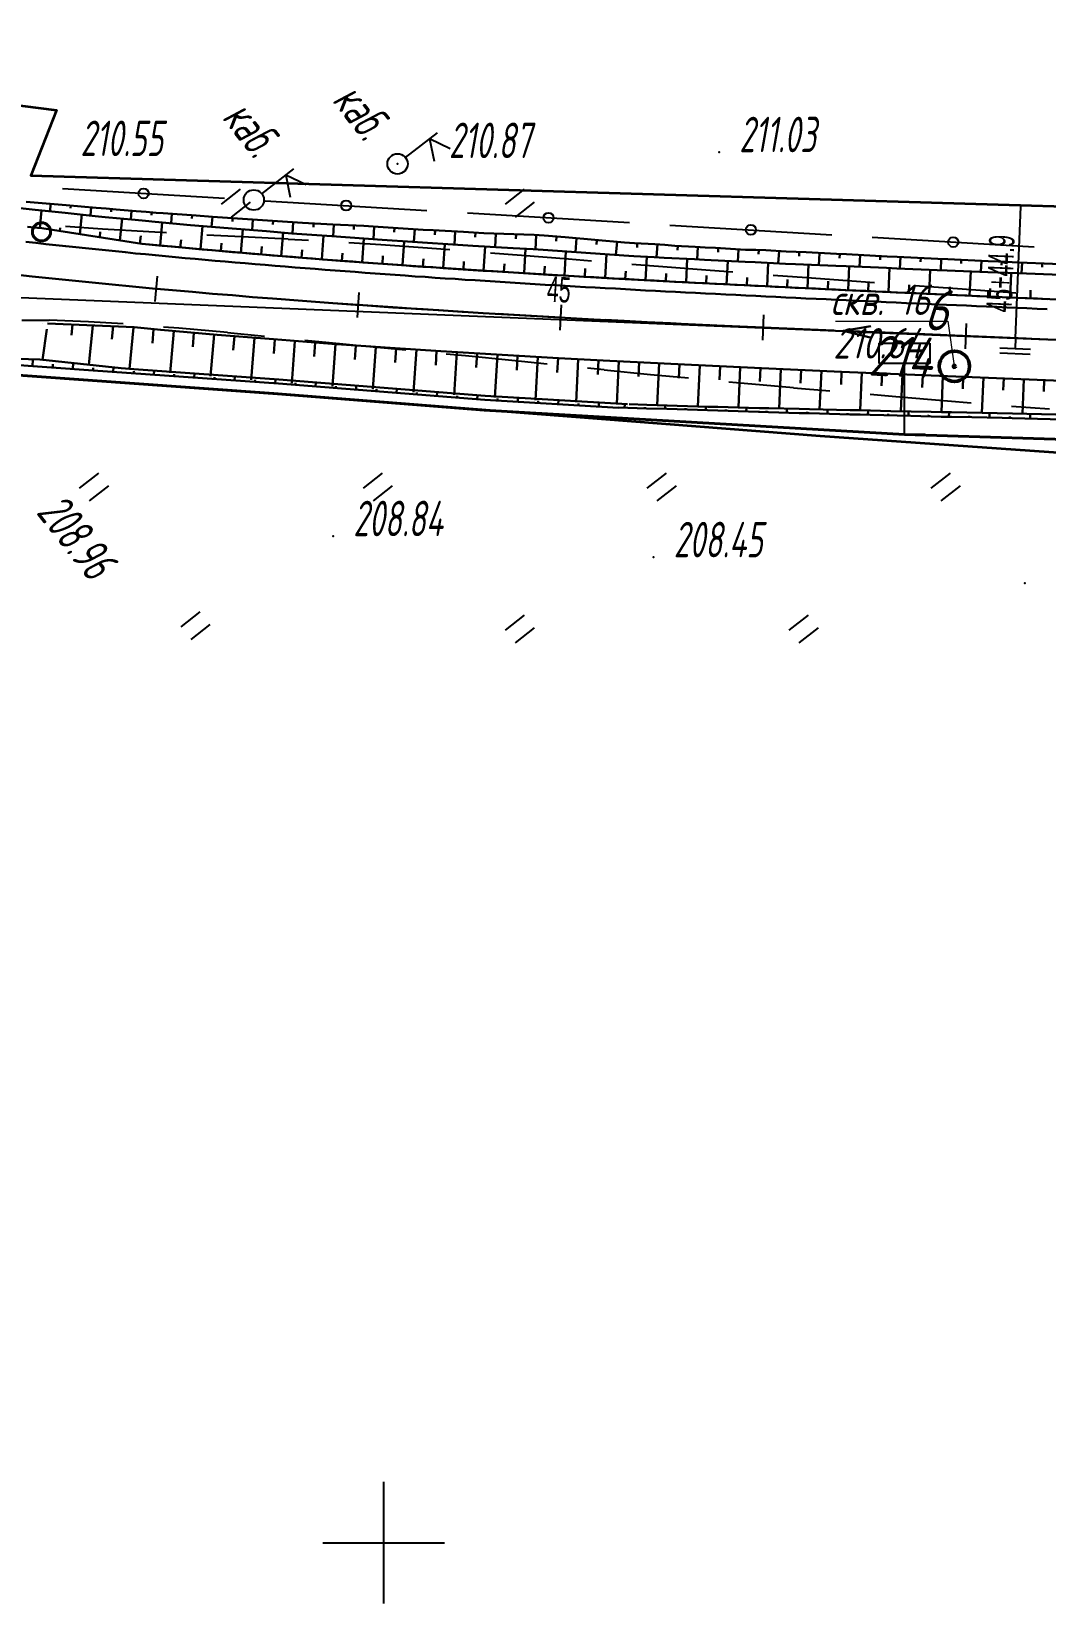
# Model space of a CAD drawing. Header units: millimetres. Extents: x -1799 to 6962, y -1020 to 4121.
# Drawn here: x 2159.6 to 2259.6, y 2072.6 to 2227.7 of the extents above; entities that cross this region are included whole.
import ezdxf

# ---------------------------------------------------------------- set-up
doc = ezdxf.new("R2010")
doc.units = ezdxf.units.MM
doc.linetypes.add('CONTI', pattern=[0])
doc.linetypes.add('DASHED', pattern=[0.75, 0.5, -0.25])
for name, color, linetype, lineweight in [('10', 1, 'Continuous', 35), ('геология', 7, 'Continuous', 20), ('КОПИЯ_ОСЬ_13_ОТКОСЫ', 7, 'Continuous', 30), ('Огражд-перила', 1, 'ограждение2', 40), ('ОСЬ_ВЕРХ_ПОКРЫТИЯ_ГРАНИЦЫ_ПОЛОС', 7, 'Continuous', 30), ('ОСЬ_ВЕРХ_ПОКРЫТИЯ_ОСЬ', 1, 'Continuous', 30), ('Уклоны ПЧ', 5, 'Continuous', 30)]:
    doc.layers.add(name, color=color, linetype=linetype, lineweight=lineweight)
for name, color, linetype in [('_Ростелеком', 6, 'Continuous'), ('NAD_MDEFAULT', 7, 'CONTI'), ('PI_OTDEFAULT', 172, 'CONTI'), ('PI_TTDEFAULT', 5, 'CONTI'), ('PLN_O', 7, 'CONTI'), ('SETKR', 2, 'CONTI'), ('SIT_LDEFAULT', 7, 'CONTI'), ('USLZNDEFAULT', 7, 'CONTI'), ('ZAPSKDEFAULT', 7, 'CONTI'), ('КОПИЯ_ОСЬ_ТАНГЕНСЫ', 1, 'Continuous'), ('ОСЬ_ВЕРХ_ПОКРЫТИЯ_ПИКЕТЫ', 1, 'Continuous'), ('ОСЬ_ВЕРХ_ПОКРЫТИЯ_РАЗБИВКА_КРИВ', 1, 'Continuous'), ('ОСЬ_ВЕРХ_ПОКРЫТИЯ_ТАНГЕНСЫ', 1, 'Continuous'), ('разметка', 7, 'Continuous')]:
    doc.layers.add(name, color=color, linetype=linetype)
doc.styles.add('eskd', font='spds.shx', dxfattribs={"width": 1.2, "oblique": 15})
doc.styles.get("Standard").update_dxf_attribs({"font": 'arial.ttf'})
doc.styles.add('STYLE1', font='romand.shx', dxfattribs={"width": 0.9})
doc.styles.add('ГОСТ', font='', dxfattribs={"oblique": 15, "height": 4})
doc.styles.get('ГОСТ').set_extended_font_data('GOST type A')
doc.linetypes.add('кабель_связи_проект.', pattern='A,10,-1,["/",STYLE1,S=3,R=0,X=0,Y=-1.5],-4.1', length=15.1)
doc.linetypes.add('ограждение2', pattern='A,0.25,-0.1,[132,ltypeshp.shx,S=0.1,R=0,X=-0.1,Y=0],-0.1,1', length=1.45)

# ---------------------------------------------------------------- blocks, each defined once
blk = doc.blocks.new('BL_333')
at = {"color": 0}
for p, q in [((0, -6), (0, 6)), ((-6, 0), (6, 0))]:
    blk.add_line(p, q, dxfattribs=at)
blk = doc.blocks.new('BL_2011')
at = {"color": 0}
for p, q in [((0, 0), (0, 2.4)), ((1.6, 0), (1.6, 2.4))]:
    blk.add_line(p, q, dxfattribs=at)
blk = doc.blocks.new('BL_4017')
at = {"color": 0}
for p, q in [((0, 1), (0, 5)), ((2, 5), (0, 4)), ((0, 4), (2, 3))]:
    blk.add_line(p, q, dxfattribs=at)
blk.add_circle((0, 0), 1, dxfattribs=at)
blk = doc.blocks.new('BL_13')
at = {"color": 0}
for p, q in [((-2.5, 7), (-2.5, 9)), ((-2.5, 9), (2.5, 9)), ((2.5, 9), (2.5, 7)), ((0, 7), (-2.5, 7)), ((0, 0), (0, 7)), ((2.5, 7), (0, 7)), ((2, 0), (0, 0))]:
    blk.add_line(p, q, dxfattribs=at)
blk = doc.blocks.new('Стрелка')
at = {"layer": 'Уклоны ПЧ', "ltscale": 2}
for points in [[(-0.02, -0.05), (-0.02, 17.97)], [(-0.02, -0.05), (-0.58, 2.62)], [(-0.02, -0.05), (0.53, 2.62)]]:
    blk.add_lwpolyline(points, dxfattribs=at)

msp = doc.modelspace()

# ---------------------------------------------------------------- linework, layer by layer
at = {"layer": '10'}
for points in [[(2101.22, 2227.68), (2162.09, 2219.92), (2159.53, 2213.47), (2297.72, 2209.33), (2404.77, 2206.74), (2404.41, 2209.57), (2429.82, 2209.4), (2482.41, 2205.2), (2522.83, 2200.83), (2522.31, 2191.79), (2567.95, 2187.35), (2607.95, 2183.45), (2645.45, 2179.81), (2656.48, 2178.74), (2795.07, 2154.27)], [(2711.61, 2150.08), (2669.28, 2157.01), (2631.09, 2163.27), (2562.7, 2170.05), (2522.14, 2174.06), (2464.06, 2179), (2394.93, 2183.37), (2355.13, 2183.17), (2300.98, 2183.77), (2267.93, 2185.62), (2237.4, 2187.77), (2206.53, 2190.16), (2183.51, 2191.98), (2147.74, 2194.53)]]:
    msp.add_lwpolyline(points, dxfattribs=at)
at = {"layer": '_Ростелеком', "linetype": 'кабель_связи_проект.', "lineweight": 40, "ltscale": 0.25}
msp.add_lwpolyline([(2147.74, 2194.53), (2165.62, 2193.26), (2183.89, 2191.95), (2204.26, 2190.34), (2245.73, 2187.93), (2377.21, 2183.86), (2394.93, 2183.37), (2427.77, 2181.3), (2466.42, 2179.49), (2529.05, 2174.68), (2590.67, 2167.28), (2631.09, 2163.27), (2687.26, 2154.07), (2711.61, 2150.08), (2728.84, 2146.9), (2777.19, 2136.79), (2823.73, 2130.39), (2843.1, 2129.83), (2891.69, 2136.42), (2926.98, 2148.04), (2920.92, 2168.77)], dxfattribs=at)
at = {"layer": 'PI_TTDEFAULT', "color": 5}
for p in [(2227.43, 2215.78, 211.03), (2195.72, 2214.62, 210.87), (2189.36, 2177.91, 208.84), (2220.97, 2175.82, 208.45), (2257.6, 2173.28, 208.92)]:
    msp.add_point(p, dxfattribs=at)
at = {"layer": 'PLN_O'}
for p, q in [((2162.68, 2212.18), (2178.65, 2211.23)), ((2182.65, 2210.99), (2198.62, 2210.03)), ((2202.61, 2209.79), (2218.58, 2208.83)), ((2222.58, 2208.59), (2238.55, 2207.63)), ((2242.54, 2207.39), (2258.51, 2206.43))]:
    msp.add_line(p, q, dxfattribs=at)
for centre in [(2170.67, 2211.71), (2190.64, 2210.51), (2210.6, 2209.31), (2230.57, 2208.11), (2250.53, 2206.91)]:
    msp.add_circle(centre, 0.5, dxfattribs=at)
at = {"layer": 'SIT_LDEFAULT', "color": 7}
for p, q in [((2166.61, 2208.2), (2162.95, 2208.46)), ((2171.19, 2207.92), (2166.61, 2208.2)), ((2172.94, 2207.83), (2171.19, 2207.93)), ((2180.35, 2207.43), (2176.92, 2207.6)), ((2184.93, 2207.19), (2180.35, 2207.43)), ((2186.92, 2207.07), (2184.93, 2207.18)), ((2194.08, 2206.64), (2190.9, 2206.84)), ((2198.67, 2206.31), (2194.08, 2206.64)), ((2200.88, 2206.15), (2198.67, 2206.32)), ((2207.93, 2205.59), (2204.87, 2205.83)), ((2212.58, 2205.22), (2207.93, 2205.6)), ((2214.83, 2205.04), (2212.58, 2205.22)), ((2221.89, 2204.47), (2218.82, 2204.71)), ((2226.54, 2204.11), (2221.89, 2204.47)), ((2228.79, 2203.93), (2226.54, 2204.1)), ((2236.07, 2203.39), (2232.78, 2203.63)), ((2240.98, 2203.03), (2236.07, 2203.39)), ((2242.76, 2202.9), (2240.98, 2203.03)), ((2250.93, 2202.29), (2246.75, 2202.6)), ((2255.91, 2201.93), (2250.93, 2202.29)), ((2256.71, 2201.87), (2255.91, 2201.93)), ((2158.67, 2199.2), (2161.36, 2199.22)), ((2161.36, 2199.23), (2165.24, 2199.09)), ((2165.24, 2199.09), (2168.66, 2198.87)), ((2172.64, 2198.56), (2174.14, 2198.44)), ((2174.14, 2198.44), (2178.94, 2198.01)), ((2178.94, 2198), (2182.6, 2197.64)), ((2186.58, 2197.24), (2188.63, 2197.04)), ((2188.63, 2197.04), (2193.31, 2196.59)), ((2193.31, 2196.59), (2196.54, 2196.29)), ((2200.52, 2195.9), (2202.43, 2195.71)), ((2202.43, 2195.72), (2206.99, 2195.26)), ((2206.99, 2195.26), (2210.47, 2194.9)), ((2214.44, 2194.5), (2216.11, 2194.33)), ((2216.11, 2194.32), (2220.68, 2193.86)), ((2220.68, 2193.86), (2224.4, 2193.51)), ((2228.38, 2193.14), (2229.92, 2193)), ((2229.92, 2193), (2234.78, 2192.56)), ((2234.78, 2192.55), (2238.34, 2192.24)), ((2242.33, 2191.9), (2244.85, 2191.68)), ((2244.85, 2191.68), (2249.95, 2191.25)), ((2249.95, 2191.25), (2252.29, 2191.06)), ((2256.28, 2190.74), (2260.01, 2190.46))]:
    msp.add_line(p, q, dxfattribs=at)
at = {"layer": 'геология', "color": 1, "linetype": 'Continuous'}
for p, q in [((2238.9, 2199.11), (2249.99, 2199.11)), ((2249.99, 2199.11), (2250.61, 2194.7))]:
    msp.add_line(p, q, dxfattribs=at)
at = {"layer": 'геология', "color": 1, "linetype": 'Continuous', "lineweight": 50}
for radius in [1.5, 0.103]:
    msp.add_circle((2250.64, 2194.66), radius, dxfattribs=at)
at = {"layer": 'КОПИЯ_ОСЬ_13_ОТКОСЫ'}
for p, q in [((2161.11, 2198.33), (2160.71, 2195.29)), ((2159.7, 2194.68), (2159.75, 2195.34)), ((2161.7, 2194.54), (2161.72, 2194.86)), ((2163.69, 2194.4), (2163.73, 2194.97)), ((2165.69, 2194.26), (2165.7, 2194.51)), ((2167.68, 2194.11), (2167.71, 2194.56)), ((2169.68, 2193.97), (2169.69, 2194.17)), ((2171.67, 2193.83), (2171.7, 2194.23)), ((2173.67, 2193.69), (2173.68, 2193.89)), ((2175.66, 2193.54), (2175.69, 2193.94)), ((2177.66, 2193.4), (2177.67, 2193.6)), ((2179.65, 2193.26), (2179.68, 2193.66)), ((2181.65, 2193.12), (2181.66, 2193.32)), ((2183.64, 2192.97), (2183.67, 2193.37)), ((2185.64, 2192.82), (2185.65, 2193.02)), ((2187.63, 2192.66), (2187.66, 2193.06)), ((2189.62, 2192.5), (2189.64, 2192.7)), ((2191.62, 2192.35), (2191.65, 2192.74)), ((2193.61, 2192.19), (2193.63, 2192.39)), ((2195.6, 2192.03), (2195.64, 2192.43)), ((2197.6, 2191.87), (2197.61, 2192.07)), ((2199.59, 2191.71), (2199.62, 2192.11)), ((2201.59, 2191.56), (2201.6, 2191.76)), ((2203.58, 2191.4), (2203.61, 2191.8)), ((2205.57, 2191.27), (2205.59, 2191.47)), ((2207.57, 2191.15), (2207.59, 2191.55)), ((2209.57, 2191.04), (2209.58, 2191.24)), ((2211.56, 2190.92), (2211.59, 2191.32)), ((2213.56, 2190.8), (2213.57, 2191)), ((2215.56, 2190.69), (2215.58, 2191.09))]:
    msp.add_line(p, q, dxfattribs=at)
for points in [[(2157.03, 2210.42), (2159.98, 2210.09), (2162.94, 2209.78), (2165.9, 2209.48), (2166.89, 2209.38), (2169.85, 2209.09), (2170.84, 2209), (2171.82, 2208.9), (2175.28, 2208.59), (2179.83, 2208.21), (2182.8, 2207.97), (2185.28, 2207.77), (2189.24, 2207.48), (2194.2, 2207.13), (2197.18, 2206.93), (2202.14, 2206.61), (2203.13, 2206.55), (2207.11, 2206.31), (2209.1, 2206.21), (2210.09, 2206.15), (2218.04, 2205.59), (2219.03, 2205.53), (2221.03, 2205.43), (2222.02, 2205.36), (2225.01, 2205.21), (2226, 2205.16), (2229.99, 2204.96), (2230.98, 2204.92), (2233.97, 2204.78), (2234.97, 2204.74), (2238.96, 2204.57), (2239.96, 2204.53), (2243.95, 2204.36), (2244.95, 2204.32), (2248.94, 2204.15), (2249.94, 2204.12), (2253.93, 2203.95), (2254.93, 2203.91), (2256.93, 2203.83), (2292, 2202.45)], [(2157.03, 2210.42), (2159.98, 2210.09), (2162.94, 2209.78), (2165.9, 2209.48), (2166.89, 2209.38), (2169.85, 2209.09), (2170.84, 2209), (2171.82, 2208.9), (2175.28, 2208.59), (2179.83, 2208.21), (2182.8, 2207.97), (2185.28, 2207.77), (2189.24, 2207.48), (2194.2, 2207.13), (2197.18, 2206.93), (2202.14, 2206.61), (2203.13, 2206.55), (2207.11, 2206.31), (2209.1, 2206.21), (2210.09, 2206.15), (2218.04, 2205.59), (2219.03, 2205.53), (2221.03, 2205.43), (2222.02, 2205.36), (2225.01, 2205.21), (2226, 2205.16), (2229.99, 2204.96), (2230.98, 2204.92), (2233.97, 2204.78), (2234.97, 2204.74), (2238.96, 2204.57), (2239.96, 2204.53), (2243.95, 2204.36), (2244.95, 2204.32), (2248.94, 2204.15), (2249.94, 2204.12), (2253.93, 2203.95), (2254.93, 2203.91), (2256.93, 2203.83), (2292, 2202.45)], [(2159.07, 2210.89), (2163.02, 2210.54), (2165.98, 2210.3), (2166.97, 2210.21), (2167.96, 2210.12), (2169.93, 2209.97), (2170.92, 2209.89), (2171.91, 2209.81), (2172.6, 2209.75), (2175.86, 2209.53), (2177.45, 2209.41), (2180.41, 2209.21), (2182.39, 2209.07), (2185.36, 2208.89), (2186.35, 2208.82), (2189.33, 2208.65), (2192.4, 2208.5), (2193.3, 2208.45), (2197.26, 2208.2), (2198.25, 2208.13), (2199.24, 2208.07), (2202.22, 2207.91), (2203.21, 2207.85), (2204.21, 2207.8), (2207.19, 2207.68), (2208.18, 2207.65), (2209.18, 2207.61), (2210.17, 2207.55), (2212.25, 2207.38), (2218.11, 2206.87), (2219.1, 2206.81), (2221.09, 2206.71), (2222.08, 2206.63), (2223.08, 2206.55), (2225.07, 2206.44), (2226.06, 2206.38), (2227.06, 2206.33), (2230.04, 2206.15), (2231.04, 2206.14), (2232.04, 2206.1), (2234.03, 2205.99), (2235.03, 2205.95), (2236.02, 2205.9), (2239.01, 2205.74), (2240.01, 2205.71), (2244, 2205.5), (2245, 2205.47), (2246.99, 2205.37), (2248.99, 2205.27), (2249.99, 2205.24), (2253.98, 2205.03), (2254.98, 2205), (2256.98, 2204.89), (2266.97, 2204.49)], [(2160.42, 2208.29), (2160.61, 2210.03)], [(2161.5, 2210.68), (2161.44, 2209.94)], [(2163.49, 2210.51), (2163.47, 2210.26)], [(2164.37, 2207.69), (2164.57, 2209.62)], [(2165.49, 2210.34), (2165.42, 2209.53)], [(2167.48, 2210.16), (2167.46, 2209.89)], [(2169.47, 2210), (2169.4, 2209.13)], [(2171.47, 2209.85), (2171.44, 2209.55)], [(2173.46, 2209.69), (2173.39, 2208.76)], [(2175.45, 2209.55), (2175.43, 2209.24)], [(2177.45, 2209.41), (2177.38, 2208.41)], [(2162.39, 2208), (2162.43, 2208.32)], [(2166.35, 2207.39), (2166.4, 2207.91)], [(2168.33, 2207.08), (2168.54, 2209.21)], [(2172.3, 2206.57), (2172.51, 2208.84)], [(2176.28, 2206.21), (2176.49, 2208.49)], [(2179.45, 2209.28), (2179.42, 2208.95)], [(2180.27, 2205.86), (2180.47, 2208.16)], [(2181.44, 2209.14), (2181.37, 2208.08)], [(2183.44, 2209.01), (2183.41, 2208.66)], [(2184.25, 2205.53), (2184.44, 2207.84)], [(2185.43, 2208.88), (2185.36, 2207.77)], [(2187.43, 2208.76), (2187.41, 2208.39)], [(2189.43, 2208.65), (2189.37, 2207.47)], [(2191.42, 2208.55), (2191.4, 2208.16)], [(2193.42, 2208.45), (2193.34, 2207.19)], [(2195.42, 2208.32), (2195.39, 2207.9)], [(2197.41, 2208.19), (2197.32, 2206.92)], [(2199.41, 2208.06), (2199.39, 2207.63)], [(2201.41, 2207.95), (2201.34, 2206.66)], [(2203.4, 2207.84), (2203.38, 2207.41)], [(2170.31, 2206.77), (2170.38, 2207.52)], [(2170.48, 2206.75), (2171.62, 2206.64), (2176.62, 2206.18), (2181.63, 2205.74), (2185.1, 2205.46), (2190.06, 2205.07), (2197.52, 2204.53), (2204.98, 2204.04), (2210.95, 2203.67), (2216.92, 2203.33), (2224.4, 2202.93), (2231.98, 2202.55), (2239.86, 2202.18), (2256.83, 2201.42), (2428.94, 2194.37), (2445.69, 2193.59)], [(2174.29, 2206.39), (2174.36, 2207.14)], [(2178.27, 2206.03), (2178.34, 2206.79)], [(2182.26, 2205.69), (2182.32, 2206.46)], [(2188.24, 2205.21), (2188.42, 2207.54)], [(2192.23, 2204.91), (2192.4, 2207.25)], [(2196.22, 2204.62), (2196.38, 2206.98)], [(2200.21, 2204.35), (2200.37, 2206.72)], [(2204.2, 2204.09), (2204.36, 2206.48)], [(2205.4, 2207.75), (2205.34, 2206.42)], [(2207.4, 2207.67), (2207.39, 2207.23)], [(2209.4, 2207.6), (2209.32, 2206.19)], [(2211.39, 2207.45), (2211.35, 2206.99)], [(2213.38, 2207.28), (2213.27, 2205.93)], [(2215.38, 2207.11), (2215.34, 2206.66)], [(2217.37, 2206.94), (2217.26, 2205.64)], [(2219.36, 2206.8), (2219.34, 2206.36)], [(2221.36, 2206.69), (2221.27, 2205.41)], [(2223.35, 2206.53), (2223.33, 2206.11)], [(2225.35, 2206.43), (2225.27, 2205.2)], [(2227.35, 2206.31), (2227.33, 2205.9)], [(2186.25, 2205.37), (2186.31, 2206.14)], [(2190.23, 2205.06), (2190.29, 2205.83)], [(2194.22, 2204.77), (2194.28, 2205.55)], [(2198.21, 2204.49), (2198.27, 2205.27)], [(2202.21, 2204.22), (2202.26, 2205.01)], [(2206.2, 2203.96), (2206.25, 2204.76)], [(2208.19, 2203.84), (2208.34, 2206.25)], [(2212.19, 2203.6), (2212.32, 2205.99)], [(2216.18, 2203.37), (2216.31, 2205.71)], [(2220.17, 2203.16), (2220.3, 2205.46)], [(2224.17, 2202.95), (2224.29, 2205.25)], [(2228.16, 2202.74), (2228.28, 2205.04)], [(2229.35, 2206.19), (2229.28, 2205)], [(2231.34, 2206.13), (2231.33, 2205.73)], [(2232.16, 2202.55), (2232.27, 2204.86)], [(2233.34, 2206.03), (2233.27, 2204.81)], [(2235.34, 2205.93), (2235.32, 2205.53)], [(2237.34, 2205.83), (2237.27, 2204.64)], [(2239.33, 2205.73), (2239.32, 2205.33)], [(2241.33, 2205.64), (2241.27, 2204.47)], [(2243.33, 2205.54), (2243.31, 2205.15)], [(2245.33, 2205.45), (2245.27, 2204.31)], [(2247.32, 2205.35), (2247.3, 2204.97)], [(2249.32, 2205.26), (2249.29, 2204.14)], [(2251.32, 2205.17), (2251.3, 2204.8)], [(2253.32, 2205.06), (2253.26, 2203.98)], [(2255.32, 2204.98), (2255.3, 2204.62)], [(2257.31, 2204.88), (2257.27, 2203.82)], [(2259.31, 2204.8), (2259.3, 2204.44)], [(2210.19, 2203.72), (2210.24, 2204.52)], [(2214.18, 2203.49), (2214.23, 2204.29)], [(2218.18, 2203.27), (2218.22, 2204.04)], [(2222.17, 2203.05), (2222.21, 2203.82)], [(2226.17, 2202.84), (2226.2, 2203.61)], [(2230.16, 2202.64), (2230.2, 2203.41)], [(2234.16, 2202.45), (2234.19, 2203.22)], [(2236.15, 2202.36), (2236.26, 2204.69)], [(2240.15, 2202.17), (2240.26, 2204.52)], [(2244.15, 2201.99), (2244.25, 2204.35)], [(2248.14, 2201.81), (2248.25, 2204.18)], [(2252.14, 2201.63), (2252.25, 2204.02)], [(2256.13, 2201.45), (2256.24, 2203.86)], [(2238.15, 2202.26), (2238.19, 2203.04)], [(2242.15, 2202.08), (2242.18, 2202.86)], [(2246.14, 2201.9), (2246.18, 2202.68)], [(2250.14, 2201.72), (2250.18, 2202.51)], [(2254.14, 2201.54), (2254.17, 2202.34)], [(2258.13, 2201.36), (2258.16, 2202.17)], [(2161.18, 2198.87), (2169.73, 2198.52), (2172.36, 2198.25), (2177.91, 2197.77), (2183.47, 2197.32), (2189.22, 2196.89), (2194.98, 2196.48), (2199.98, 2196.16), (2205.49, 2195.82), (2211.6, 2195.47), (2216, 2195.24), (2224.01, 2194.83), (2231.61, 2194.48), (2239.51, 2194.13), (2428.6, 2186.38), (2445.51, 2185.59)], [(2163.66, 2198.77), (2163.55, 2197.73)], [(2165.66, 2198.69), (2165.28, 2194.81)], [(2167.66, 2198.61), (2167.54, 2197.33)], [(2169.66, 2198.5), (2169.27, 2194.41)], [(2171.65, 2198.32), (2171.53, 2196.95)], [(2173.64, 2198.14), (2173.28, 2194.03)], [(2175.63, 2197.96), (2175.52, 2196.59)], [(2177.63, 2197.79), (2177.28, 2193.67)], [(2179.62, 2197.63), (2179.51, 2196.25)], [(2181.61, 2197.47), (2181.28, 2193.33)], [(2183.61, 2197.31), (2183.5, 2195.93)], [(2185.6, 2197.15), (2185.29, 2193.01)], [(2187.6, 2197.01), (2187.49, 2195.62)], [(2131.74, 2196.08), (2147.85, 2195.53), (2165.69, 2194.26), (2183.97, 2192.95), (2204.33, 2191.34), (2217.5, 2190.57)], [(2152.59, 2195.55), (2160.43, 2195.32), (2160.43, 2195.32), (2160.43, 2195.32), (2160.43, 2195.32), (2160.43, 2195.32), (2160.43, 2195.32), (2164.45, 2194.89), (2168.47, 2194.49), (2169.69, 2194.37), (2184, 2193.35), (2204.36, 2191.74), (2218.4, 2190.92)], [(2189.59, 2196.86), (2189.29, 2192.7)], [(2191.59, 2196.72), (2191.49, 2195.33)], [(2193.58, 2196.58), (2193.29, 2192.4)], [(2195.58, 2196.44), (2195.49, 2195.05)], [(2197.57, 2196.31), (2197.3, 2192.11)], [(2199.57, 2196.18), (2199.48, 2194.78)], [(2201.56, 2196.06), (2201.31, 2191.83)], [(2203.56, 2195.94), (2203.47, 2194.53)], [(2205.56, 2195.82), (2205.31, 2191.57)], [(2207.55, 2195.7), (2207.47, 2194.29)], [(2209.55, 2195.59), (2209.31, 2191.32)], [(2211.55, 2195.48), (2211.47, 2194.05)], [(2213.54, 2195.37), (2213.32, 2191.12)], [(2215.54, 2195.26), (2215.47, 2193.84)], [(2217.54, 2195.16), (2217.33, 2190.96)], [(2219.54, 2195.06), (2219.47, 2193.66)], [(2221.53, 2194.96), (2221.33, 2190.82)], [(2223.53, 2194.86), (2223.46, 2193.48)], [(2225.53, 2194.76), (2225.34, 2190.7)], [(2227.53, 2194.67), (2227.46, 2193.31)], [(2229.52, 2194.58), (2229.34, 2190.6)], [(2231.52, 2194.48), (2231.46, 2193.16)], [(2233.52, 2194.39), (2233.35, 2190.5)], [(2235.52, 2194.31), (2235.46, 2193.01)], [(2237.52, 2194.22), (2237.35, 2190.4)], [(2239.51, 2194.13), (2239.46, 2192.86)], [(2241.51, 2194.05), (2241.36, 2190.32)], [(2243.51, 2193.97), (2243.46, 2192.72)], [(2245.51, 2193.88), (2245.36, 2190.23)], [(2247.51, 2193.8), (2247.46, 2192.58)], [(2249.51, 2193.72), (2249.36, 2190.14)], [(2251.5, 2193.64), (2251.46, 2192.45)], [(2253.5, 2193.56), (2253.36, 2190.07)], [(2255.5, 2193.48), (2255.45, 2192.31)], [(2257.5, 2193.39), (2257.36, 2189.98)], [(2259.5, 2193.31), (2259.45, 2192.17)], [(2218.11, 2190.56), (2218.12, 2190.93)], [(2218.56, 2190.91), (2220.3, 2190.86), (2222.3, 2190.79), (2223.31, 2190.75), (2224.31, 2190.72), (2226.32, 2190.67), (2227.32, 2190.65), (2230.33, 2190.57), (2231.43, 2190.54), (2232.33, 2190.52), (2235.34, 2190.45), (2236.34, 2190.43), (2240.35, 2190.33), (2241.35, 2190.32), (2244.36, 2190.25), (2246.36, 2190.21), (2248.36, 2190.16), (2249.36, 2190.14), (2250.36, 2190.13), (2256.37, 2190.01), (2266.36, 2189.77)], [(2218.56, 2190.91), (2220.3, 2190.86), (2222.3, 2190.79), (2223.31, 2190.75), (2224.31, 2190.72), (2226.32, 2190.67), (2227.32, 2190.65), (2230.33, 2190.57), (2231.43, 2190.54), (2232.33, 2190.52), (2235.34, 2190.45), (2236.34, 2190.43), (2240.35, 2190.33), (2241.35, 2190.32), (2244.36, 2190.25), (2246.36, 2190.21), (2248.36, 2190.16), (2249.36, 2190.14), (2250.36, 2190.13), (2256.37, 2190.01), (2266.36, 2189.77)], [(2222.11, 2190.47), (2222.12, 2190.8)], [(2217.5, 2190.58), (2220.28, 2190.51), (2222.29, 2190.47), (2223.29, 2190.44), (2224.3, 2190.41), (2225.3, 2190.38), (2226.3, 2190.34), (2227.3, 2190.31), (2228.31, 2190.27), (2229.31, 2190.24), (2231.32, 2190.17), (2231.42, 2190.17), (2232.32, 2190.14), (2233.32, 2190.11), (2234.32, 2190.08), (2235.32, 2190.05), (2236.33, 2190.03), (2239.33, 2189.94), (2240.33, 2189.91), (2241.34, 2189.89), (2242.34, 2189.86), (2246.34, 2189.76), (2247.34, 2189.73), (2248.34, 2189.71), (2249.34, 2189.69), (2250.35, 2189.68), (2252.35, 2189.63), (2255.35, 2189.57), (2256.35, 2189.54), (2266.34, 2189.29)], [(2220.11, 2190.51), (2220.12, 2190.63)], [(2224.11, 2190.42), (2224.12, 2190.53)], [(2226.11, 2190.35), (2226.13, 2190.67)], [(2228.11, 2190.28), (2228.11, 2190.39)], [(2230.11, 2190.21), (2230.12, 2190.57)], [(2232.11, 2190.15), (2232.11, 2190.27)], [(2234.11, 2190.09), (2234.12, 2190.48)], [(2236.11, 2190.03), (2236.11, 2190.16)], [(2238.11, 2189.98), (2238.12, 2190.39)], [(2240.1, 2189.92), (2240.11, 2190.05)], [(2242.1, 2189.87), (2242.12, 2190.3)], [(2244.1, 2189.82), (2244.11, 2189.96)], [(2246.1, 2189.77), (2246.11, 2190.21)], [(2248.1, 2189.72), (2248.11, 2189.87)], [(2250.1, 2189.68), (2250.11, 2190.13)], [(2252.1, 2189.64), (2252.11, 2189.79)], [(2254.1, 2189.6), (2254.11, 2190.05)], [(2256.1, 2189.55), (2256.1, 2189.7)], [(2258.1, 2189.5), (2258.11, 2189.97)]]:
    msp.add_lwpolyline(points, dxfattribs=at)
at = {"layer": 'КОПИЯ_ОСЬ_13_ОТКОСЫ', "ltscale": 7}
msp.add_lwpolyline([(2160.63, 2208.27), (2170.48, 2206.75)], dxfattribs=at)
at = {"layer": 'КОПИЯ_ОСЬ_13_ОТКОСЫ'}
msp.add_lwpolyline([(2160.68, 2198.89), (2160.68, 2198.89)], close=True, dxfattribs=at)
at = {"layer": 'КОПИЯ_ОСЬ_ТАНГЕНСЫ'}
msp.add_line((2119.94, 2203.02), (2580.08, 2184.18), dxfattribs=at)
at = {"layer": 'Огражд-перила', "linetype": 'Continuous'}
msp.add_circle((2160.6, 2207.92), 0.897, dxfattribs=at)
at = {"layer": 'ОСЬ_ВЕРХ_ПОКРЫТИЯ_ГРАНИЦЫ_ПОЛОС', "linetype": 'Continuous'}
for points in [[(2160.63, 2208.27), (2160.21, 2208.31), (2159.23, 2208.42)], [(2259.79, 2200.3), (2258.79, 2200.34), (2257.79, 2200.38), (2256.79, 2200.42), (2255.8, 2200.46), (2254.81, 2200.51), (2253.82, 2200.55), (2252.83, 2200.59), (2251.84, 2200.64), (2250.85, 2200.68), (2249.86, 2200.73), (2248.87, 2200.77), (2247.88, 2200.81), (2246.89, 2200.86), (2245.9, 2200.9), (2244.91, 2200.95), (2243.92, 2200.99), (2242.93, 2201.04), (2241.94, 2201.08), (2240.95, 2201.13), (2239.96, 2201.17), (2238.97, 2201.22), (2237.98, 2201.27), (2236.99, 2201.31), (2236, 2201.36), (2235.01, 2201.41), (2234.02, 2201.45), (2233.03, 2201.5), (2232.04, 2201.55), (2231.05, 2201.6), (2230.06, 2201.65), (2229.07, 2201.7), (2228.08, 2201.74), (2227.09, 2201.79), (2226.1, 2201.84), (2225.11, 2201.89), (2224.12, 2201.95), (2223.13, 2202), (2222.15, 2202.05), (2221.16, 2202.1), (2220.17, 2202.15), (2219.18, 2202.21), (2218.19, 2202.26), (2217.2, 2202.32), (2216.21, 2202.37), (2215.22, 2202.43), (2214.24, 2202.48), (2213.25, 2202.54), (2212.26, 2202.6), (2211.27, 2202.65), (2210.28, 2202.71), (2209.3, 2202.77), (2208.31, 2202.83), (2207.32, 2202.89), (2206.33, 2202.95), (2205.35, 2203.01), (2204.36, 2203.08), (2203.37, 2203.14), (2202.38, 2203.2), (2201.4, 2203.27), (2200.41, 2203.33), (2199.42, 2203.4), (2198.43, 2203.47), (2197.45, 2203.53), (2196.46, 2203.6), (2195.47, 2203.67), (2194.49, 2203.74), (2193.5, 2203.81), (2192.52, 2203.88), (2191.53, 2203.96), (2190.54, 2204.03), (2189.56, 2204.1), (2188.57, 2204.18), (2187.59, 2204.26), (2186.6, 2204.33), (2185.61, 2204.41), (2184.63, 2204.49), (2183.64, 2204.57), (2182.66, 2204.65), (2181.67, 2204.73), (2180.69, 2204.82), (2179.7, 2204.9), (2178.72, 2204.99), (2177.74, 2205.07), (2176.75, 2205.16), (2175.77, 2205.25), (2174.78, 2205.34), (2173.8, 2205.43), (2172.82, 2205.52), (2171.83, 2205.61), (2170.85, 2205.71), (2169.87, 2205.8), (2168.88, 2205.9), (2167.9, 2206), (2166.92, 2206.1), (2165.93, 2206.2), (2164.95, 2206.3), (2163.97, 2206.4), (2162.99, 2206.5), (2162.01, 2206.61), (2161.02, 2206.72), (2160.04, 2206.82), (2159.06, 2206.93)], [(2170.48, 2206.75), (2170.53, 2206.74), (2171.52, 2206.65), (2172.51, 2206.55), (2173.49, 2206.46), (2174.48, 2206.37), (2175.47, 2206.28), (2176.46, 2206.19), (2177.44, 2206.1), (2178.43, 2206.02), (2179.42, 2205.93), (2180.41, 2205.85), (2181.4, 2205.76), (2182.39, 2205.68), (2183.38, 2205.6), (2184.36, 2205.52), (2185.35, 2205.44), (2186.34, 2205.36), (2187.33, 2205.28), (2188.32, 2205.2), (2189.31, 2205.13), (2190.3, 2205.05), (2191.29, 2204.98), (2192.28, 2204.9), (2193.27, 2204.83), (2194.26, 2204.76), (2195.25, 2204.69), (2196.24, 2204.62), (2197.23, 2204.55), (2198.22, 2204.48), (2199.21, 2204.42), (2200.2, 2204.35), (2201.19, 2204.28), (2202.19, 2204.22), (2203.18, 2204.15), (2204.17, 2204.09), (2205.16, 2204.03), (2206.15, 2203.97), (2207.14, 2203.9), (2208.13, 2203.84), (2209.13, 2203.78), (2210.12, 2203.72), (2211.11, 2203.66), (2212.1, 2203.61), (2213.1, 2203.55), (2214.09, 2203.49), (2215.08, 2203.44), (2216.07, 2203.38), (2217.07, 2203.32), (2218.06, 2203.27), (2219.05, 2203.22), (2220.04, 2203.16), (2221.04, 2203.11), (2222.03, 2203.06), (2223.02, 2203), (2224.02, 2202.95), (2225.01, 2202.9), (2226, 2202.85), (2227, 2202.8), (2227.99, 2202.75), (2228.98, 2202.7), (2229.98, 2202.65), (2230.97, 2202.6), (2231.96, 2202.55), (2232.96, 2202.51), (2233.95, 2202.46), (2234.95, 2202.41), (2235.94, 2202.36), (2236.93, 2202.32), (2237.93, 2202.27), (2238.92, 2202.22), (2239.92, 2202.18), (2240.91, 2202.13), (2241.91, 2202.09), (2242.9, 2202.04), (2243.9, 2201.99), (2244.89, 2201.95), (2245.89, 2201.9), (2246.88, 2201.86), (2247.88, 2201.82), (2248.87, 2201.77), (2249.87, 2201.73), (2250.86, 2201.68), (2251.86, 2201.64), (2252.85, 2201.59), (2253.85, 2201.55), (2254.84, 2201.51), (2255.84, 2201.46), (2256.83, 2201.42), (2257.83, 2201.38), (2258.83, 2201.34), (2259.83, 2201.29)]]:
    msp.add_lwpolyline(points, dxfattribs=at)
at = {"layer": 'ОСЬ_ВЕРХ_ПОКРЫТИЯ_ОСЬ'}
msp.add_lwpolyline([(2157.72, 2203.73), (2159.69, 2203.52), (2161.66, 2203.31), (2163.63, 2203.11), (2165.61, 2202.91), (2167.58, 2202.72), (2169.56, 2202.53), (2171.53, 2202.34), (2173.51, 2202.16), (2175.48, 2201.99), (2177.46, 2201.82), (2179.43, 2201.66), (2181.41, 2201.49), (2183.39, 2201.34), (2186.35, 2201.11), (2189.32, 2200.89), (2192.29, 2200.68), (2195.26, 2200.47), (2198.23, 2200.28), (2201.2, 2200.09), (2204.17, 2199.91), (2207.14, 2199.73), (2211.1, 2199.51), (2215.06, 2199.29), (2219.02, 2199.09), (2222.98, 2198.89), (2227.93, 2198.65), (2233.88, 2198.38), (2241.8, 2198.04), (2256.67, 2197.42), (2256.67, 2197.42), (2426.21, 2190.48)], dxfattribs=at)
at = {"layer": 'ОСЬ_ВЕРХ_ПОКРЫТИЯ_ПИКЕТЫ'}
for p, q in [((2171.81, 2201.06), (2172.03, 2203.55)), ((2191.77, 2199.46), (2191.94, 2201.95)), ((2211.75, 2198.22), (2211.88, 2200.71)), ((2211.75, 2198.22), (2211.88, 2200.71)), ((2231.73, 2197.23), (2231.85, 2199.72)), ((2251.72, 2196.37), (2251.82, 2198.87))]:
    msp.add_line(p, q, dxfattribs=at)
at = {"layer": 'ОСЬ_ВЕРХ_ПОКРЫТИЯ_РАЗБИВКА_КРИВ'}
for p, q in [((2256.67, 2197.42), (2257.2, 2210.41)), ((2256.67, 2197.42), (2256.63, 2196.42)), ((2255.11, 2195.98), (2258.11, 2195.86)), ((2255.13, 2196.48), (2258.13, 2196.36))]:
    msp.add_line(p, q, dxfattribs=at)
at = {"layer": 'ОСЬ_ВЕРХ_ПОКРЫТИЯ_ТАНГЕНСЫ'}
msp.add_line((2119.94, 2203.02), (2580.08, 2184.18), dxfattribs=at)
at = {"layer": 'разметка', "lineweight": 30, "ltscale": 7}
msp.add_lwpolyline([(2137.54, 2206.25), (2145.9, 2205.13), (2157.72, 2203.73), (2159.69, 2203.52), (2161.66, 2203.31), (2163.63, 2203.11), (2165.61, 2202.91), (2167.58, 2202.72), (2169.56, 2202.53), (2171.53, 2202.34), (2173.51, 2202.16), (2175.48, 2201.99), (2177.46, 2201.82), (2179.43, 2201.66), (2181.41, 2201.49), (2183.39, 2201.34), (2186.35, 2201.11), (2189.32, 2200.89), (2191.58, 2200.73), (2192.29, 2200.68), (2195.24, 2200.48)], dxfattribs=at)
at = {"layer": 'разметка', "linetype": 'DASHED', "lineweight": 30, "ltscale": 14}
msp.add_lwpolyline([(2195.24, 2200.48, 0.005632), (2231.77, 2198.48), (2231.77, 2198.48), (2231.77, 2198.48), (2295.13, 2195.85), (2295.13, 2195.85)], format="xyb", dxfattribs=at)

# ---------------------------------------------------------------- block references
at = {"layer": '_Ростелеком'}
msp.add_blockref('BL_13', (2245.73, 2187.93), dxfattribs=at)
at = {"layer": 'SETKR', "color": 82}
msp.add_blockref('BL_333', (2194.35, 2078.64), dxfattribs=at)
at = {"layer": 'USLZNDEFAULT', "color": 7, "rotation": 307.9999999999999}
for p in [(2195.72, 2214.62), (2181.54, 2211.06)]:
    msp.add_blockref('BL_4017', p, dxfattribs=at)
at = {"layer": 'ZAPSKDEFAULT', "color": 7, "rotation": 307.9999999999999}
for p in [(2178.35, 2210.64), (2206.35, 2210.64), (2164.35, 2182.64), (2192.35, 2182.64), (2220.35, 2182.64), (2248.35, 2182.64), (2174.37, 2168.98), (2206.35, 2168.64), (2234.35, 2168.64)]:
    msp.add_blockref('BL_2011', p, dxfattribs=at)
at = {"layer": 'Уклоны ПЧ', "rotation": 267.532373620166}
msp.add_blockref('Стрелка', (2239.75, 2198.15), dxfattribs=at)

# ---------------------------------------------------------------- texts
at = {"layer": 'NAD_MDEFAULT', "color": 7, "style": 'eskd', "oblique": 10, "width": 0.8}
for p in [(2189.19, 2220.86), (2178.34, 2219.16)]:
    msp.add_text('каб.', height=3.5, rotation=308, dxfattribs=at).set_placement(p)
at = {"layer": 'PI_OTDEFAULT', "color": 172, "style": 'eskd', "oblique": 10, "width": 0.8}
for s, p in [('210.55', (2164.44, 2215.39)), ('210.87', (2200.78, 2215.19)), ('211.03', (2229.42, 2215.77)), ('208.84', (2191.35, 2177.9)), ('208.45', (2222.96, 2175.82))]:
    msp.add_text(s, height=3.5, dxfattribs=at).set_placement(p)
msp.add_text('208.96', height=3.5, rotation=308, dxfattribs=at).set_placement((2160, 2180.22))
at = {"layer": 'геология', "color": 1, "style": 'ГОСТ', "oblique": 15}
for s, p in [('скв. 16', (2238.41, 2199.71)), ('210.64', (2238.68, 2195.42))]:
    msp.add_text(s, height=3, rotation=0.1, dxfattribs=at).set_placement(p)
at = {"layer": 'ОСЬ_ВЕРХ_ПОКРЫТИЯ_ПИКЕТЫ', "width": 0.6}
msp.add_text('45', height=2.5, rotation=356.853, dxfattribs=at).set_placement((2210.4, 2201.05))
at = {"layer": 'ОСЬ_ВЕРХ_ПОКРЫТИЯ_РАЗБИВКА_КРИВ', "width": 0.6}
msp.add_text('45+44.9', height=2.5, rotation=87.6551, dxfattribs=at).set_placement((2256.27, 2199.94))
at = {"layer": 'Уклоны ПЧ', "style": 'ГОСТ', "oblique": 15}
for s, p in [('6', (2247.59, 2198.26)), ('214', (2242.11, 2193.76))]:
    msp.add_text(s, height=4, rotation=357.4089, dxfattribs=at).set_placement(p)

doc.saveas('drawing.dxf')
